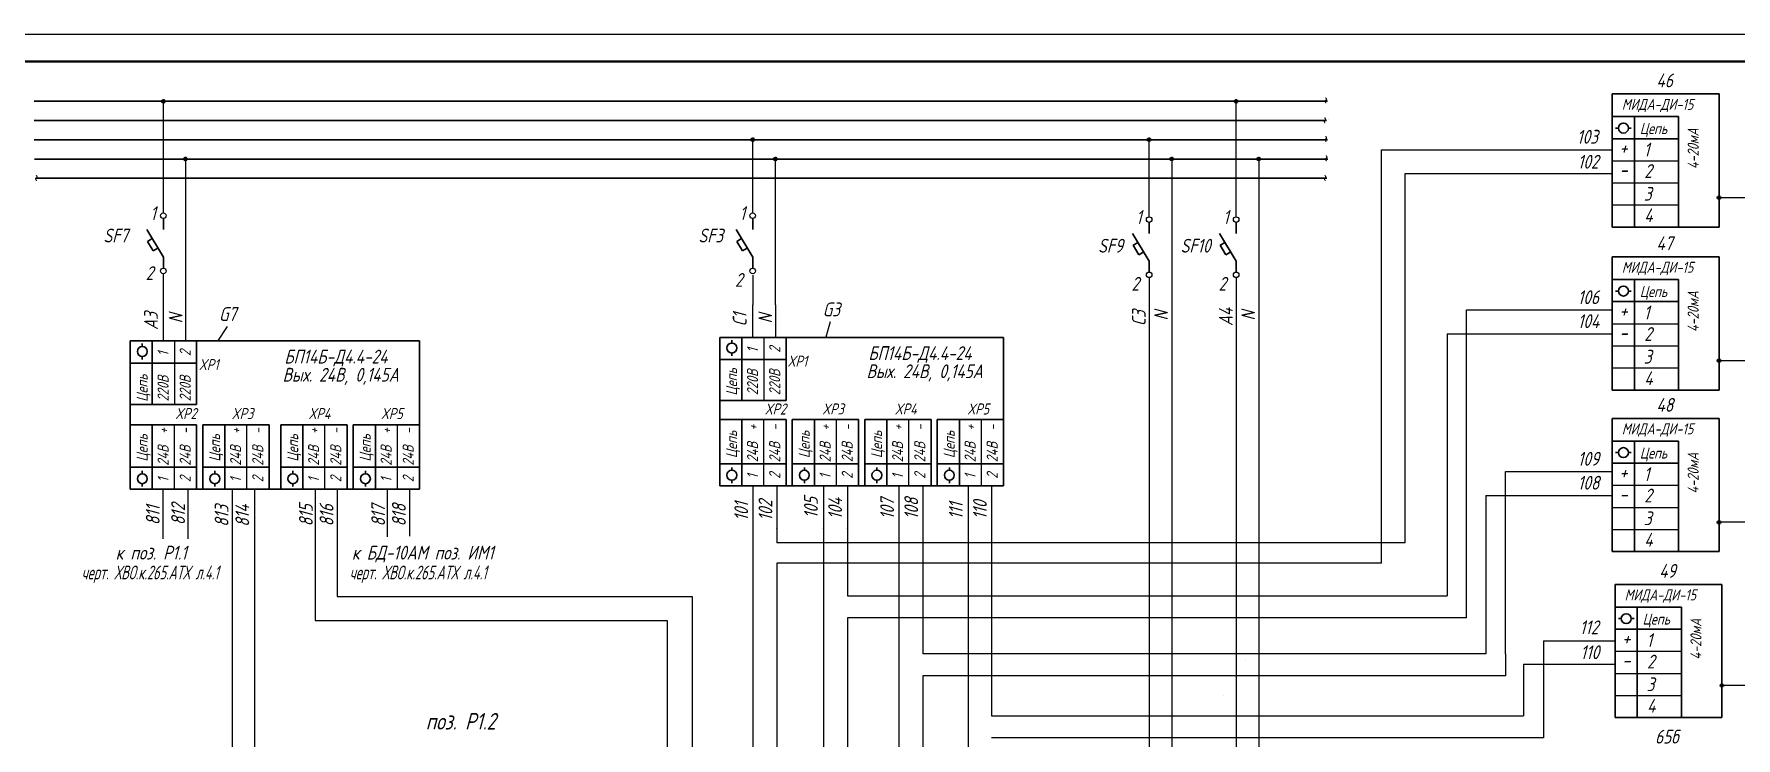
# Model space of a CAD drawing. Header units: millimetres. Extents: x -134 to 738, y -2285 to -279.
# Drawn here: x 37.6 to 345.6, y -406.3 to -278.8 of the extents above; entities that cross this region are included whole.
import ezdxf

# ---------------------------------------------------------------- set-up
doc = ezdxf.new("R2010")
doc.units = ezdxf.units.MM
doc.linetypes.add('HIDDEN', pattern=[0.375, 0.25, -0.125])
doc.layers.add('MAIN', color=7, linetype='Continuous', lineweight=50)
doc.layers.add('АСУТП', color=7, linetype='Continuous')
doc.styles.add('GOST тип А', font='GOST_A.TTF', dxfattribs={"oblique": 15})
doc.styles.get("Standard").update_dxf_attribs({"font": 'GOST_A.TTF', "oblique": 15})
doc.styles.add('АСУТП', font='GOST_A.TTF', dxfattribs={"oblique": 15})

msp = doc.modelspace()

# ---------------------------------------------------------------- linework, layer by layer
at = {"linetype": 'Continuous'}
for p, q in [((61.04, -311.2), (61.04, -290.97)), ((255.17, -311.9), (255.17, -290.97)), ((167.68, -311.2), (167.68, -297.95)), ((239.42, -311.9), (239.42, -297.95)), ((65.04, -301.44), (65.04, -334.38)), ((348.57, -308.45), (342.57, -308.45)), ((61.04, -334.38), (61.04, -322.2)), ((167.71, -333.75), (167.71, -327.82)), ((171.8, -327.82), (171.8, -333.75)), ((348.57, -337.95), (342.57, -337.95)), ((348.57, -367.2), (342.57, -367.2)), ((349.07, -396.75), (343.07, -396.75))]:
    msp.add_line(p, q, dxfattribs=at)
at = {"linetype": 'Continuous', "lineweight": 30}
for p, q in [((323.23, -313.76), (323.23, -289.66)), ((323.23, -289.66), (342.57, -289.66)), ((342.57, -289.66), (342.57, -313.76)), ((323.23, -343.26), (323.23, -319.16)), ((323.23, -319.16), (342.57, -319.16)), ((342.57, -319.16), (342.57, -343.26)), ((55.04, -334.38), (55.04, -361.21)), ((107.41, -334.38), (55.04, -334.38)), ((107.41, -361.21), (107.41, -334.38)), ((161.71, -333.75), (161.71, -360.59)), ((213.08, -333.75), (161.71, -333.75)), ((213.08, -360.59), (213.08, -333.75)), ((323.23, -372.51), (323.23, -348.41)), ((323.23, -348.41), (342.57, -348.41)), ((342.57, -348.41), (342.57, -372.51)), ((55.04, -361.21), (107.41, -361.21)), ((161.71, -360.59), (213.08, -360.59)), ((323.73, -402.56), (323.73, -378.47)), ((323.73, -378.47), (343.07, -378.47)), ((343.07, -378.47), (343.07, -402.56))]:
    msp.add_line(p, q, dxfattribs=at)
at = {"lineweight": 30, "ltscale": 0.5}
for p, q in [((323.23, -293.76), (335.23, -293.76)), ((327.23, -293.76), (327.23, -313.76)), ((335.23, -293.76), (335.23, -313.76)), ((323.23, -297.76), (335.23, -297.76)), ((323.23, -313.76), (342.57, -313.76)), ((323.23, -323.26), (335.23, -323.26)), ((327.23, -323.26), (327.23, -343.26)), ((335.23, -323.26), (335.23, -343.26)), ((323.23, -327.26), (335.23, -327.26)), ((55.04, -334.38), (55.04, -345.87)), ((59.04, -334.38), (59.04, -345.87)), ((67.04, -334.38), (67.04, -345.87)), ((161.71, -333.75), (161.71, -345.13)), ((165.71, -333.75), (165.71, -345.13)), ((173.71, -333.75), (173.71, -345.13)), ((55.04, -338.38), (67.04, -338.38)), ((161.71, -337.75), (173.71, -337.75)), ((323.23, -343.26), (342.57, -343.26)), ((55.04, -345.87), (67.04, -345.87)), ((161.71, -345.13), (173.71, -345.13)), ((55.04, -361.21), (55.04, -349.55)), ((55.04, -349.55), (67.04, -349.55)), ((59.04, -361.21), (59.04, -349.55)), ((67.04, -361.21), (67.04, -349.55)), ((68.16, -361.21), (68.16, -349.55)), ((68.16, -349.55), (80.16, -349.55)), ((72.16, -361.21), (72.16, -349.55)), ((80.16, -361.21), (80.16, -349.55)), ((82.28, -361.21), (82.28, -349.55)), ((82.28, -349.55), (94.28, -349.55)), ((86.28, -361.21), (86.28, -349.55)), ((94.28, -361.21), (94.28, -349.55)), ((95.41, -361.21), (95.41, -349.55)), ((95.41, -349.55), (107.41, -349.55)), ((99.41, -361.21), (99.41, -349.55)), ((107.41, -361.21), (107.41, -349.55)), ((161.71, -360.59), (161.71, -348.59)), ((161.71, -348.59), (173.71, -348.59)), ((165.71, -360.59), (165.71, -348.59)), ((173.71, -360.59), (173.71, -348.59)), ((174.84, -360.59), (174.84, -348.59)), ((174.84, -348.59), (186.84, -348.59)), ((178.84, -360.59), (178.84, -348.59)), ((186.84, -360.59), (186.84, -348.59)), ((187.96, -360.59), (187.96, -348.59)), ((187.96, -348.59), (199.96, -348.59)), ((191.96, -360.59), (191.96, -348.59)), ((199.96, -360.59), (199.96, -348.59)), ((201.08, -360.59), (201.08, -348.59)), ((201.08, -348.59), (213.08, -348.59)), ((205.08, -360.59), (205.08, -348.59)), ((213.08, -360.59), (213.08, -348.59)), ((323.23, -352.51), (335.23, -352.51)), ((327.23, -352.51), (327.23, -372.51)), ((335.23, -352.51), (335.23, -372.51)), ((55.04, -357.21), (67.04, -357.21)), ((68.16, -357.21), (80.16, -357.21)), ((82.28, -357.21), (94.28, -357.21)), ((95.41, -357.21), (107.41, -357.21)), ((161.71, -356.59), (173.71, -356.59)), ((174.84, -356.59), (186.84, -356.59)), ((187.96, -356.59), (199.96, -356.59)), ((201.08, -356.59), (213.08, -356.59)), ((323.23, -356.51), (335.23, -356.51)), ((323.23, -372.51), (342.57, -372.51)), ((323.73, -382.56), (335.73, -382.56)), ((327.73, -382.56), (327.73, -402.56)), ((335.73, -382.56), (335.73, -402.56)), ((323.73, -386.56), (335.73, -386.56)), ((323.73, -402.56), (343.07, -402.56))]:
    msp.add_line(p, q, dxfattribs=at)
at = {"lineweight": 30}
for p, q in [((324.35, -295.84), (323.83, -295.84)), ((326.68, -295.84), (326.15, -295.84)), ((37.71, -301.44), (59.78, -301.44)), ((61.04, -314.2), (61.04, -312.2)), ((167.68, -314.2), (167.68, -312.2)), ((239.42, -314.9), (239.42, -312.9)), ((255.17, -314.9), (255.17, -312.9)), ((61.04, -319.2), (58.04, -314.2)), ((59.02, -315.84), (58.17, -316.35)), ((58.17, -316.35), (59.19, -318.07)), ((167.68, -319.2), (164.68, -314.2)), ((165.66, -315.84), (164.8, -316.35)), ((164.8, -316.35), (165.83, -318.07)), ((239.42, -319.9), (236.42, -314.9)), ((237.41, -316.54), (236.55, -317.06)), ((236.55, -317.06), (237.58, -318.77)), ((255.17, -319.9), (252.17, -314.9)), ((253.16, -316.54), (252.3, -317.06)), ((252.3, -317.06), (253.33, -318.77)), ((59.19, -318.07), (60.05, -317.55)), ((61.04, -321.2), (61.04, -319.2)), ((165.83, -318.07), (166.69, -317.55)), ((167.68, -321.2), (167.68, -319.2)), ((237.58, -318.77), (238.44, -318.26)), ((239.42, -321.9), (239.42, -319.9)), ((253.33, -318.77), (254.19, -318.26)), ((255.17, -321.9), (255.17, -319.9)), ((324.35, -325.34), (323.83, -325.34)), ((326.68, -325.34), (326.15, -325.34)), ((57.23, -334.86), (57.23, -335.38)), ((163.91, -334.23), (163.91, -334.76)), ((57.23, -337.18), (57.23, -337.71)), ((163.91, -336.56), (163.91, -337.08)), ((324.35, -354.59), (323.83, -354.59)), ((326.68, -354.59), (326.15, -354.59)), ((57.23, -358.41), (57.23, -357.88)), ((57.23, -360.74), (57.23, -360.21)), ((70.35, -358.41), (70.35, -357.88)), ((70.35, -360.74), (70.35, -360.21)), ((84.47, -358.41), (84.47, -357.88)), ((84.47, -360.74), (84.47, -360.21)), ((97.6, -358.41), (97.6, -357.88)), ((97.6, -360.74), (97.6, -360.21)), ((163.91, -357.78), (163.91, -357.26)), ((163.91, -360.11), (163.91, -359.58)), ((177.03, -357.78), (177.03, -357.26)), ((177.03, -360.11), (177.03, -359.58)), ((190.15, -357.78), (190.15, -357.26)), ((190.15, -360.11), (190.15, -359.58)), ((203.27, -357.78), (203.27, -357.26)), ((203.27, -360.11), (203.27, -359.58)), ((324.85, -384.65), (324.33, -384.65)), ((327.18, -384.65), (326.65, -384.65))]:
    msp.add_line(p, q, dxfattribs=at)
at = {"color": 7, "linetype": 'Continuous'}
for p, q in [((171.8, -327.82), (171.8, -301.44)), ((243.51, -301.44), (243.51, -436)), ((259.26, -301.44), (259.26, -476.75)), ((167.71, -322.48), (167.71, -327.82)), ((239.45, -322.9), (239.43, -440.25)), ((255.2, -322.9), (255.17, -431)), ((181.69, -330.92), (180.94, -333.67))]:
    msp.add_line(p, q, dxfattribs=at)
at = {"ltscale": 0.5}
for p, q in [((323.23, -301.76), (335.23, -301.76)), ((323.23, -305.76), (335.23, -305.76)), ((323.23, -309.76), (335.23, -309.76)), ((323.23, -331.26), (335.23, -331.26)), ((63.04, -334.38), (63.04, -345.87)), ((169.71, -333.75), (169.71, -345.13)), ((323.23, -335.26), (335.23, -335.26)), ((323.23, -339.26), (335.23, -339.26)), ((63.04, -361.21), (63.04, -349.55)), ((76.16, -361.21), (76.16, -349.55)), ((90.28, -361.21), (90.28, -349.55)), ((103.41, -361.21), (103.41, -349.55)), ((169.71, -360.59), (169.71, -348.59)), ((182.84, -360.59), (182.84, -348.59)), ((195.96, -360.59), (195.96, -348.59)), ((209.08, -360.59), (209.08, -348.59)), ((60.92, -361.21), (60.92, -370.17)), ((65.46, -361.21), (65.46, -370.17)), ((73.51, -361.21), (73.51, -367)), ((77.51, -361.21), (77.51, -364.76)), ((88.48, -361.21), (88.48, -370.11)), ((92.48, -361.21), (92.48, -370.12)), ((101.56, -361.21), (101.56, -369.73)), ((105.56, -361.21), (105.56, -369.6)), ((323.23, -360.51), (335.23, -360.51)), ((323.23, -364.51), (335.23, -364.51)), ((323.23, -368.51), (335.23, -368.51)), ((323.73, -390.56), (335.73, -390.56)), ((323.73, -394.56), (335.73, -394.56)), ((323.73, -398.56), (335.73, -398.56))]:
    msp.add_line(p, q, dxfattribs=at)
for p, q in [((167.71, -360.61), (167.71, -374.65)), ((172.08, -360.61), (172.08, -370.9)), ((180.47, -360.61), (180.47, -451.86)), ((184.85, -360.61), (184.85, -370.87)), ((194.1, -360.59), (194.1, -372.55)), ((198.47, -360.59), (198.47, -372.55)), ((206.67, -360.59), (206.67, -372.55)), ((210.9, -360.59), (210.9, -372.55)), ((88.48, -370.11), (88.48, -384.99)), ((92.48, -370.12), (92.48, -380.63)), ((285.76, -370.9), (172.08, -370.9)), ((184.85, -370.87), (184.85, -380.5)), ((198.47, -372.55), (198.47, -391)), ((206.67, -372.55), (206.67, -467.94)), ((210.9, -372.55), (210.9, -402.25)), ((172.08, -374.62), (172.08, -447.13)), ((92.48, -380.63), (156.72, -380.63)), ((156.72, -380.63), (156.72, -559.68)), ((184.85, -380.5), (293.35, -380.5)), ((296.88, -384.5), (184.85, -384.5)), ((184.85, -384.5), (184.85, -455.67)), ((88.48, -384.99), (152.18, -384.99)), ((152.18, -384.99), (152.18, -571.68)), ((300.35, -391), (198.47, -391)), ((303.88, -391), (303.88, -395)), ((310.8, -388.68), (310.8, -402.25)), ((307.18, -392.86), (307.18, -402.25)), ((303.88, -395), (198.5, -395)), ((198.5, -395), (198.5, -463.78)), ((210.9, -402.25), (307.18, -402.25)), ((310.8, -402.25), (310.8, -406.25)), ((310.8, -406.25), (210.9, -406.25)), ((310.8, -406.25), (310.8, -406.25))]:
    msp.add_line(p, q)
at = {"linetype": 'HIDDEN', "ltscale": 5}
msp.add_line((285.76, -370.9), (285.76, -370.9), dxfattribs=at)
at = {"linetype": 'Continuous', "lineweight": 30}
for centre in [(325.25, -295.84), (325.25, -325.34), (57.23, -336.28), (163.91, -335.66), (325.25, -354.59), (57.23, -359.31), (70.35, -359.31), (84.47, -359.31), (97.6, -359.31), (163.91, -358.68), (177.03, -358.68), (190.15, -358.68), (203.27, -358.68), (325.75, -384.65)]:
    msp.add_circle(centre, 0.9, dxfattribs=at)
at = {"lineweight": 50, "ltscale": 0.5}
for centre in [(342.57, -308.45), (342.57, -337.95), (342.57, -367.2), (343.07, -396.75)]:
    msp.add_circle(centre, 0.208, dxfattribs=at)
for centre in [(61.04, -311.7), (167.68, -311.7), (239.42, -312.4), (255.17, -312.4), (61.04, -321.7), (167.68, -321.7), (239.42, -322.4), (255.17, -322.4)]:
    msp.add_circle(centre, 0.5)
at = {"layer": 'MAIN', "color": 7, "linetype": 'Continuous', "lineweight": 30}
for p, q in [((37.67, -290.97), (271.7, -290.97)), ((37.67, -294.46), (271.52, -294.46)), ((37.67, -297.95), (271.7, -297.95)), ((38.22, -301.44), (271.77, -301.44)), ((38.17, -304.92), (271.56, -304.92))]:
    msp.add_line(p, q, dxfattribs=at)
at = {"layer": 'MAIN', "color": 7, "linetype": 'Continuous', "lineweight": -3}
for p, q in [((37.67, -290.97), (37.67, -290.97)), ((37.67, -294.46), (37.67, -294.46)), ((37.86, -294.03), (37.86, -294.03)), ((271.86, -294.27), (271.86, -294.27)), ((37.67, -297.95), (37.67, -297.95)), ((37.86, -297.52), (37.86, -297.52)), ((72.59, -331.78), (70.81, -334.39)), ((77.51, -364.76), (77.51, -575.55)), ((73.51, -367), (73.51, -613.98)), ((105.56, -368.54), (105.56, -368.54)), ((105.56, -369.6), (105.56, -369.74))]:
    msp.add_line(p, q, dxfattribs=at)
at = {"layer": 'АСУТП', "linetype": 'Continuous'}
msp.add_line((2.32, -278.81), (589.67, -278.81), dxfattribs=at)
at = {"layer": 'АСУТП', "color": 7, "lineweight": -3}
for p, q in [((2.32, -278.81), (522.84, -278.81)), ((2.32, -278.81), (522.84, -278.81)), ((281.48, -299.78), (323.23, -299.78)), ((281.48, -374.62), (281.48, -299.78)), ((285.76, -370.9), (285.76, -304.05)), ((285.76, -304.05), (323.23, -304.05)), ((296.88, -384.5), (296.88, -328.76)), ((296.88, -328.76), (323.23, -328.76)), ((293.35, -333.09), (323.23, -333.09)), ((293.35, -333.09), (293.35, -380.5)), ((303.88, -358.01), (323.23, -358.01)), ((303.88, -391), (303.88, -358.01)), ((300.35, -362.34), (323.23, -362.34)), ((300.35, -362.34), (300.35, -391)), ((167.71, -368.35), (167.71, -370.03)), ((172.08, -368.35), (172.08, -368.28)), ((180.47, -368.35), (180.47, -368.28)), ((184.85, -368.35), (184.85, -368.28)), ((101.56, -369.73), (101.56, -369.82)), ((194.1, -372.55), (194.1, -459.89)), ((167.71, -374.65), (167.71, -443.45)), ((281.48, -374.62), (172.08, -374.62)), ((310.8, -388.68), (323.73, -388.68)), ((256.88, -392.18), (256.88, -392.18)), ((307.18, -392.86), (323.73, -392.86)), ((252.88, -398.47), (252.88, -398.47)), ((235.22, -406.2), (235.22, -406.2))]:
    msp.add_line(p, q, dxfattribs=at)
at = {"layer": 'АСУТП', "linetype": 'Continuous', "lineweight": 40}
msp.add_line((22.32, -283.81), (584.67, -283.81), dxfattribs=at)
at = {"layer": 'АСУТП', "lineweight": 50, "ltscale": 0.5}
for centre in [(61.04, -290.97), (255.17, -290.97), (167.68, -297.95), (239.42, -297.95), (65.04, -301.44), (171.8, -301.44), (243.51, -301.44), (259.26, -301.44)]:
    msp.add_circle(centre, 0.208, dxfattribs=at)

# ---------------------------------------------------------------- texts
at = {"color": 7, "linetype": 'Continuous', "style": 'GOST тип А', "oblique": 15}
for s, height, p in [('МИДА-ДИ-15', 2, (324.96, -292.54)), ('103', 2.5, (316.83, -298.66)), ('102', 2.5, (316.97, -303.18)), ('МИДА-ДИ-15', 2, (324.96, -322.04)), ('106', 2.5, (316.97, -327.71)), ('104', 2.5, (316.97, -332.04)), ('БП14Б-Д4.4-24', 2.5, (188.61, -337.83)), ('XP1', 2, (67.44, -339.66)), ('БП14Б-Д4.4-24', 2.5, (82.93, -338.46)), ('XP1', 2, (173.96, -339.04)), ('XP2', 2, (63.17, -348.52)), ('XP3', 2, (73.39, -348.52)), ('XP4', 2, (87.28, -348.52)), ('XP5', 2, (100.4, -348.52)), ('XP2', 2, (169.84, -347.69)), ('XP3', 2, (180.26, -347.69)), ('XP4', 2, (193.38, -347.69)), ('XP5', 2, (206.5, -347.69)), ('МИДА-ДИ-15', 2, (324.96, -351.29)), ('109', 2.5, (316.97, -356.96)), ('108', 2.5, (316.97, -361.29)), ('к поз. Р1.1', 2.5, (52.41, -373.95)), ('к БД-10АМ поз. ИМ1', 2.5, (95.16, -373.95)), ('МИДА-ДИ-15', 2, (325.46, -381.35)), ('112', 2.5, (317.33, -387.47)), ('110', 2.5, (317.47, -391.98))]:
    msp.add_text(s, height=height, dxfattribs=at).set_placement(p)
at = {"linetype": 'Continuous', "style": 'GOST тип А', "oblique": 15}
for s, height, p in [('Цепь', 2, (328.22, -296.91)), ('+', 2.7, (324.49, -300.71)), ('-', 2.7, (324.49, -304.71)), ('Цепь', 2, (328.22, -326.41)), ('+', 2.7, (324.49, -330.21)), ('-', 2.7, (324.49, -334.21)), ('Цепь', 2, (328.22, -355.66)), ('+', 2.7, (324.49, -359.46)), ('-', 2.7, (324.49, -363.46)), ('Цепь', 2, (328.72, -385.72)), ('+', 2.7, (324.99, -389.51)), ('-', 2.7, (324.99, -393.51))]:
    msp.add_text(s, height=height, dxfattribs=at).set_placement(p)
at = {"color": 7, "linetype": 'Continuous', "style": 'GOST тип А', "oblique": 15}
for s, height, p in [('4-20мА', 2, (338.87, -303.27)), ('4-20мА', 2, (338.87, -332.77)), ('A3', 2.5, (60.04, -332.39)), ('N', 2.5, (64.52, -331.19)), ('C1', 2.5, (166.59, -331.76)), ('C3', 2.5, (238.8, -331.69)), ('А4', 2.5, (254.55, -331.69)), ('4-20мА', 2, (338.87, -362.02)), ('101', 2.5, (166.86, -366.95)), ('102', 2.5, (171.24, -366.95)), ('105', 2.5, (179.47, -366.49)), ('104', 2.5, (183.85, -366.67)), ('107', 2.5, (193.26, -366.67)), ('108', 2.5, (197.63, -366.67)), ('111', 2.5, (205.69, -366.67)), ('110', 2.5, (210.06, -366.67)), ('4-20мА', 2, (339.37, -392.07))]:
    msp.add_text(s, height=height, rotation=90, dxfattribs=at).set_placement(p)
at = {"linetype": 'Continuous', "style": 'GOST тип А', "oblique": 15}
for s, p in [('2', (65.99, -337.12)), ('1', (168.66, -336.49)), ('2', (172.66, -336.49)), ('1', (61.99, -337.12)), ('Цепь', (58.19, -345.39)), ('220В', (61.99, -345.32)), ('220В', (65.99, -345.32)), ('Цепь', (164.87, -344.26)), ('220В', (168.66, -344.2)), ('220В', (172.66, -344.2)), ('24В  +', (61.99, -356.96)), ('24В  -', (65.99, -356.96)), ('24В  +', (75.11, -356.96)), ('24В  -', (79.11, -356.96)), ('24В  +', (89.23, -356.96)), ('24В  -', (93.23, -356.96)), ('24В  +', (102.35, -356.96)), ('24В  -', (106.35, -356.96)), ('Цепь', (164.87, -355.59)), ('24В  +', (168.66, -356.34)), ('24В  -', (172.66, -356.34)), ('Цепь', (177.99, -355.59)), ('24В  +', (181.79, -356.34)), ('24В  -', (185.79, -356.34)), ('Цепь', (191.11, -355.59)), ('24В  +', (194.91, -356.34)), ('24В  -', (198.91, -356.34)), ('Цепь', (204.24, -355.59)), ('24В  +', (208.03, -356.34)), ('24В  -', (212.03, -356.34)), ('Цепь', (58.19, -356.22)), ('Цепь', (71.32, -356.22)), ('Цепь', (85.44, -356.22)), ('Цепь', (98.56, -356.22)), ('1', (61.99, -359.95)), ('2', (65.99, -359.95)), ('1', (75.11, -359.95)), ('2', (79.11, -359.95)), ('1', (89.23, -359.95)), ('2', (93.23, -359.95)), ('1', (102.35, -359.95)), ('2', (106.35, -359.95)), ('1', (168.66, -359.33)), ('2', (172.66, -359.33)), ('1', (181.79, -359.33)), ('2', (185.79, -359.33)), ('1', (194.91, -359.33)), ('2', (198.91, -359.33)), ('1', (208.03, -359.33)), ('2', (212.03, -359.33))]:
    msp.add_text(s, height=2, rotation=90, dxfattribs=at).set_placement(p)
at = {"color": 7, "linetype": 'Continuous', "style": 'GOST тип А', "oblique": 15, "width": 0.8}
for p in [(45.21, -377.54), (93.71, -377.54)]:
    msp.add_text(' черт. ХВО.к.265.АТХ л.4.1', height=2.5, dxfattribs=at).set_placement(p)
at = {"layer": 'MAIN', "color": 7, "linetype": 'Continuous', "lineweight": -3, "style": 'GOST тип А', "oblique": 15}
for s, p in [('46', (331.22, -288.45)), ('1', (328.93, -300.98)), ('2', (329.02, -304.86)), ('3', (328.93, -308.98)), ('1', (58.67, -312.49)), ('1', (165.31, -312.49)), ('1', (237.05, -313.19)), ('1', (252.8, -313.19)), ('4', (329.02, -312.86)), ('SF7', (50.19, -316.54)), ('SF3', (157.86, -316.54)), ('SF9', (230.18, -318.38)), ('SF10', (245.11, -318.38)), ('47', (331.22, -317.95)), ('2', (57.84, -323.34)), ('2', (164.48, -324.57)), ('2', (236.23, -325.27)), ('2', (251.98, -325.27)), ('G7', (71.11, -330.75)), ('G3', (180.35, -329.91)), ('1', (328.93, -330.48)), ('2', (329.02, -334.36)), ('Вых. 24В, 0,145А', (188.29, -341.11)), ('3', (328.93, -338.48)), ('Вых. 24В, 0,145А', (82.62, -341.74)), ('4', (329.02, -342.36)), ('48', (331.22, -347.2)), ('1', (328.93, -359.73)), ('2', (329.02, -363.61)), ('3', (328.93, -367.73)), ('4', (329.02, -371.61)), ('49', (331.72, -377.26)), ('1', (329.43, -389.79)), ('2', (329.52, -393.67)), ('3', (329.43, -397.78)), ('4', (329.52, -401.66)), ('65б', (330.97, -407.26))]:
    msp.add_text(s, height=2.5, dxfattribs=at).set_placement(p)
at = {"layer": 'MAIN', "color": 7, "linetype": 'Continuous', "lineweight": -3, "oblique": 15}
for p in [(272.72, -291.86), (272.54, -295.47), (272.72, -298.84), (272.79, -302.33), (39.38, -305.9), (272.58, -305.9)]:
    msp.add_text('~', height=2.5, rotation=90, dxfattribs=at).set_placement(p)
at = {"layer": 'MAIN', "color": 7, "linetype": 'Continuous', "lineweight": 50, "style": 'GOST тип А', "oblique": 15}
for p in [(171.21, -331.21), (242.83, -330.68), (258.58, -330.68)]:
    msp.add_text('N', height=2.5, rotation=90, dxfattribs=at).set_placement(p)
at = {"layer": 'MAIN', "color": 7, "linetype": 'Continuous', "lineweight": -3, "style": 'GOST тип А', "oblique": 15}
for s, p in [('812', (64.95, -367.72)), ('811', (60.37, -367.72)), ('813', (72.83, -368.03)), ('814', (76.58, -368.03)), ('815', (88.08, -367.94)), ('816', (91.82, -367.94)), ('817', (101.16, -367.96)), ('818', (104.91, -367.96))]:
    msp.add_text(s, height=2.5, rotation=90, dxfattribs=at).set_placement(p)
at = {"layer": 'АСУТП', "linetype": 'Continuous', "style": 'АСУТП', "oblique": 15}
msp.add_text(' поз. Р1.2', height=3, dxfattribs=at).set_placement((106.98, -404.73))

doc.saveas('drawing.dxf')
